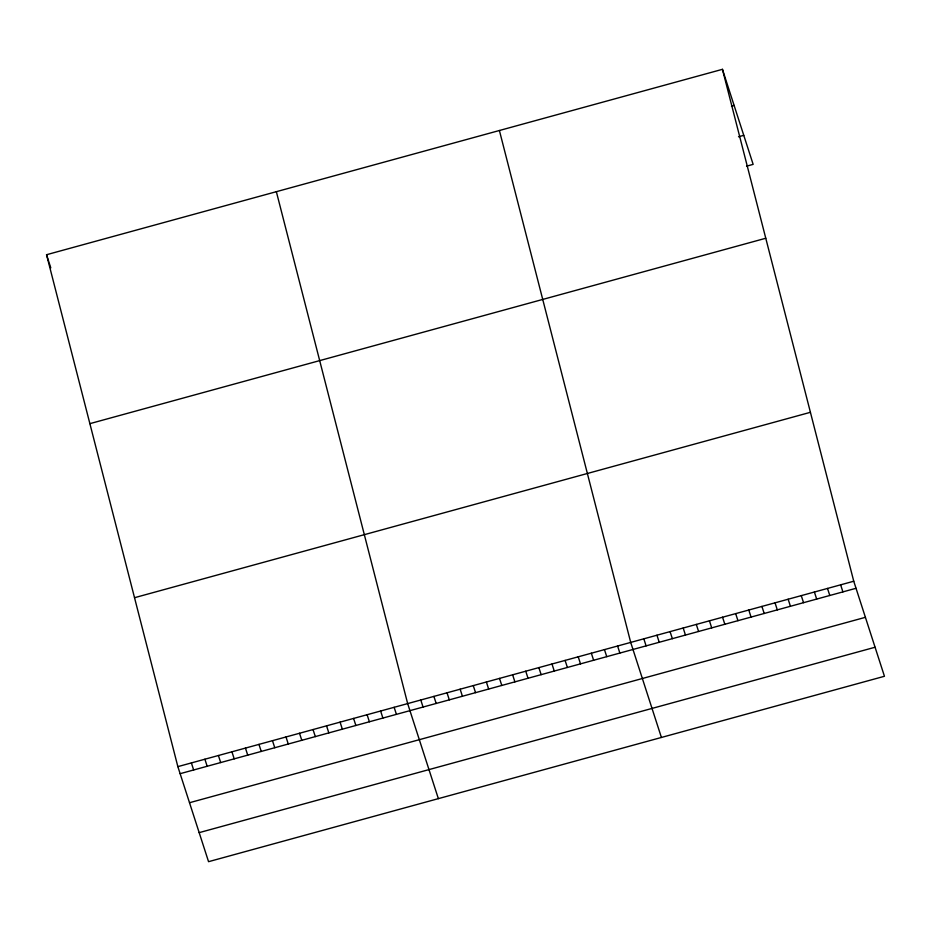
<?xml version="1.0" encoding="UTF-8"?>
<svg xmlns="http://www.w3.org/2000/svg" width="931" height="931" viewBox="0 0 931 931"><rect width="100%" height="100%" fill="white"/><g stroke="black" fill="none" stroke-linecap="round" stroke-linejoin="round"><path stroke-width="1.4" d="M722.444 69.325L853.75 581.235L884.45 676.278L208.556 861.675L177.856 766.632L46.55 254.722L722.444 69.325L753.144 164.368L746.581 166.172M731.475 106.134L734.105 105.412M738.516 136.776L743.764 135.332M89.876 423.652L765.771 238.255M134.53 597.702L810.424 412.305M177.856 766.632L853.75 581.235M180.137 773.684L856.031 588.287M189.517 802.72L865.411 617.323M199.176 832.64L875.07 647.243M840.635 584.831L842.904 591.883M827.508 588.439L829.789 595.479M814.392 592.035L816.673 599.075M801.265 595.631L803.546 602.683M788.15 599.227L790.431 606.279M775.034 602.834L777.304 609.875M761.907 606.43L764.188 613.471M748.792 610.026L751.061 617.078M735.665 613.622L737.946 620.674M722.549 617.218L724.83 624.27M709.434 620.826L711.703 627.866M696.307 624.422L698.587 631.474M683.191 628.018L685.46 635.07M670.064 631.614L672.345 638.666M656.949 635.221L659.229 642.262M643.821 638.817L646.102 645.87M661.406 737.457L630.706 642.413L499.4 130.503M617.59 646.009L619.86 653.062M604.463 649.617L606.744 656.658M591.348 653.213L593.617 660.265M578.221 656.809L580.502 663.861M565.105 660.405L567.386 667.457M551.99 664.012L554.259 671.053M538.863 667.608L541.144 674.661M525.747 671.204L528.017 678.257M512.62 674.8L514.901 681.853M499.505 678.408L501.786 685.449M486.378 682.004L488.659 689.056M473.262 685.6L475.543 692.652M460.147 689.196L462.416 696.248M447.02 692.804L449.301 699.844M433.904 696.4L436.174 703.452M420.777 699.996L423.058 707.048M438.361 798.635L407.662 703.592L276.356 191.693M394.139 707.304L396.42 714.356M380.628 711.016L382.897 718.057M367.105 714.717L369.386 721.769M353.594 718.429L355.863 725.482M340.071 722.13L342.352 729.182M326.548 725.843L328.829 732.895M313.037 729.555L315.318 736.596M299.514 733.256L301.795 740.308M286.003 736.968L288.273 744.02M272.48 740.68L274.761 747.721M258.969 744.381L261.239 751.433M245.447 748.093L247.727 755.134M231.924 751.794L234.205 758.846M218.413 755.507L220.682 762.559M46.55 254.722L48.831 261.774M49.215 262.984L50.786 267.825M204.89 759.219L207.171 766.26M191.379 762.92L193.648 769.972"/></g></svg>
